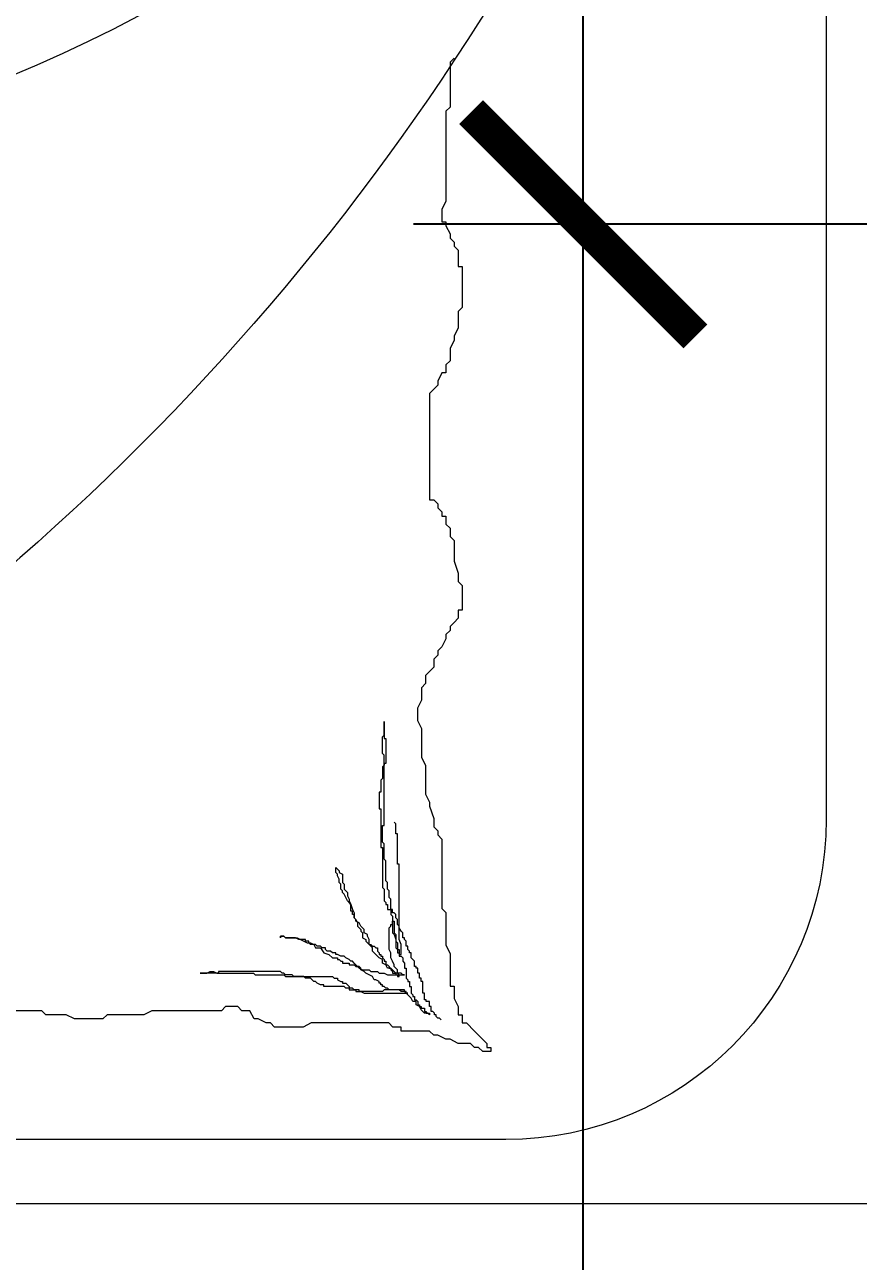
# Model space of a CAD drawing. Extents: x 775040 to 808375, y 4159409 to 4163651.
# Drawn here: x 786024.12 to 786050.14, y 4160211.39 to 4160249.98 of the extents above; entities that cross this region are included whole.
import ezdxf

# ---------------------------------------------------------------- set-up
doc = ezdxf.new("R2010")
doc.units = 0
doc.header["$MEASUREMENT"] = 0
doc.header["$PDMODE"] = 3
doc.linetypes.add('DUZ', pattern=[500, 500])
doc.layers.get('0').update_dxf_attribs({"linetype": 'DUZ'})
for name, color, linetype, lineweight in [('Z_dış ölçü', 115, 'Continuous', 25), ('Z_iç ölçü dikey', 111, 'Continuous', 25), ('Z_tefriş', 73, 'Continuous', 5)]:
    doc.layers.add(name, color=color, linetype=linetype, lineweight=lineweight)
doc.styles.add('OLCUIC', font='ROMANS.SHX', dxfattribs={"width": 0.5})
doc.dimstyles.new('ölçü 50', dxfattribs={"dimtxt": 12.5, "dimasz": 7, "dimexe": 5.3, "dimexo": 5, "dimgap": 2.5, "dimtad": 1, "dimdec": 0, "dimzin": 9, "dimdsep": 46, "dimtxsty": 'OLCUIC', "dimblk1": 'ARCHTICK', "dimblk2": 'ARCHTICK', "dimsah": 1, "dimcen": 0, "dimdle": 5.5, "dimadec": 0, "dimazin": 0, "dimtfac": 1, "dimtdec": 0, "dimtix": 1, "dimtofl": 0, "dimtmove": 1, "dimatfit": 3, "dimldrblk": 'ARCHTICK', "dimfxl": 0, "dimtolj": 1, "dimtzin": 0, "dimarcsym": 0})

# ---------------------------------------------------------------- blocks, each defined once
blk = doc.blocks.new('_ARCHTICK')
at = {"color": 0, "linetype": 'ByBlock', "const_width": 0.15}
blk.add_lwpolyline([(-0.5, -0.5), (0.5, 0.5)], dxfattribs=at)
blk = doc.blocks.new('*D236')
at = {"layer": 'Defpoints', "color": 0, "linetype": 'Continuous', "transparency": 16777216}
for p in [(786041.556, 4160243.755), (786057.643, 4160243.755), (786052.643, 4160108.755)]:
    blk.add_point(p, dxfattribs=at)
at = {"layer": 'Z_iç ölçü dikey', "color": 0, "linetype": 'Continuous', "lineweight": -2, "transparency": 16777216}
for p, q in [((786041.556, 4160103.255), (786041.556, 4160249.255)), ((786052.643, 4160243.755), (786036.256, 4160243.755)), ((786047.643, 4160108.755), (786036.256, 4160108.755))]:
    blk.add_line(p, q, dxfattribs=at)
at = {"layer": 'Z_iç ölçü dikey', "color": 0, "linetype": 'Continuous', "lineweight": -2, "transparency": 16777216, "xscale": 7, "yscale": 7, "zscale": 7}
for p, rotation in [((786041.556, 4160243.755), 90), ((786041.556, 4160108.755), 270)]:
    blk.add_blockref('_ARCHTICK', p, dxfattribs=dict(at, rotation=rotation))
at = {"layer": 'Z_iç ölçü dikey', "color": 0, "linetype": 'Continuous', "transparency": 16777216, "insert": (786032.806, 4160176.255), "char_height": 12.5, "attachment_point": 5, "rotation": 90, "style": 'OLCUIC'}
blk.add_mtext('\\A1;135', dxfattribs=at)
blk = doc.blocks.new('*D237')
at = {"layer": 'Defpoints', "color": 0, "linetype": 'Continuous', "transparency": 16777216}
for p in [(786041.556, 4160443.755), (786057.643, 4160443.755), (786057.643, 4160243.755)]:
    blk.add_point(p, dxfattribs=at)
at = {"layer": 'Z_iç ölçü dikey', "color": 0, "linetype": 'Continuous', "lineweight": -2, "transparency": 16777216}
for p, q in [((786041.556, 4160238.255), (786041.556, 4160449.255)), ((786052.643, 4160443.755), (786036.256, 4160443.755)), ((786052.643, 4160243.755), (786036.256, 4160243.755))]:
    blk.add_line(p, q, dxfattribs=at)
at = {"layer": 'Z_iç ölçü dikey', "color": 0, "linetype": 'Continuous', "lineweight": -2, "transparency": 16777216, "xscale": 7, "yscale": 7, "zscale": 7}
for p, rotation in [((786041.556, 4160443.755), 90), ((786041.556, 4160243.755), 270)]:
    blk.add_blockref('_ARCHTICK', p, dxfattribs=dict(at, rotation=rotation))
at = {"layer": 'Z_iç ölçü dikey', "color": 0, "linetype": 'Continuous', "transparency": 16777216, "insert": (786032.806, 4160343.755), "char_height": 12.5, "attachment_point": 5, "rotation": 90, "style": 'OLCUIC'}
blk.add_mtext('\\A1;200', dxfattribs=at)
blk = doc.blocks.new('*D264')
at = {"layer": 'Defpoints', "color": 0, "linetype": 'Continuous', "transparency": 16777216}
for p in [(786019.866, 4160488.755), (786041.556, 4160488.755), (786041.949, 4160108.755)]:
    blk.add_point(p, dxfattribs=at)
at = {"layer": 'Z_iç ölçü dikey', "color": 0, "linetype": 'Continuous', "lineweight": -2, "transparency": 16777216}
for p, q in [((786019.866, 4160103.255), (786019.866, 4160494.255)), ((786036.556, 4160488.755), (786014.566, 4160488.755)), ((786036.949, 4160108.755), (786014.566, 4160108.755))]:
    blk.add_line(p, q, dxfattribs=at)
at = {"layer": 'Z_iç ölçü dikey', "color": 0, "linetype": 'Continuous', "lineweight": -2, "transparency": 16777216, "xscale": 7, "yscale": 7, "zscale": 7}
for p, rotation in [((786019.866, 4160488.755), 90), ((786019.866, 4160108.755), 270)]:
    blk.add_blockref('_ARCHTICK', p, dxfattribs=dict(at, rotation=rotation))
at = {"layer": 'Z_iç ölçü dikey', "color": 0, "linetype": 'Continuous', "transparency": 16777216, "insert": (786011.116, 4160298.755), "char_height": 12.5, "attachment_point": 5, "rotation": 90, "style": 'OLCUIC'}
blk.add_mtext('\\A1;380', dxfattribs=at)
blk = doc.blocks.new('YATAK 1')
at = {"layer": 'Z_tefriş'}
for p, q in [((-8941.057, 17107.306), (-8941.057, 16917.306)), ((-8803.057, 17105.306), (-8929.057, 17105.306)), ((-8939.057, 17095.306), (-8939.057, 16929.306)), ((-8936.182, 17094.838), (-8936.31, 17094.838)), ((-8936.31, 17094.838), (-8936.31, 17094.583)), ((-8936.31, 17094.583), (-8936.182, 17094.456)), ((-8936.182, 17094.711), (-8936.182, 17094.838)), ((-8936.055, 17094.711), (-8936.182, 17094.711)), ((-8935.8, 17094.456), (-8936.055, 17094.711)), ((-8936.182, 17094.456), (-8936.182, 17094.329)), ((-8936.182, 17094.329), (-8936.055, 17094.201)), ((-8936.055, 17094.201), (-8936.055, 17093.819)), ((-8935.672, 17094.329), (-8935.8, 17094.456)), ((-8935.417, 17094.074), (-8935.672, 17094.329)), ((-8936.055, 17093.819), (-8935.927, 17093.564)), ((-8935.417, 17093.946), (-8935.417, 17094.074)), ((-8935.162, 17093.946), (-8935.417, 17093.946)), ((-8935.162, 17093.819), (-8935.162, 17093.946)), ((-8934.907, 17093.819), (-8935.162, 17093.819)), ((-8934.651, 17093.691), (-8934.907, 17093.819)), ((-8922.786, 17093.819), (-8922.914, 17093.691)), ((-8922.531, 17093.819), (-8922.786, 17093.819)), ((-8921.766, 17093.946), (-8922.531, 17093.946)), ((-8922.531, 17093.946), (-8922.531, 17093.819)), ((-8921.638, 17093.819), (-8921.766, 17093.946)), ((-8921.383, 17093.819), (-8921.638, 17093.819)), ((-8921, 17093.691), (-8921.383, 17093.819)), ((-8913.728, 17093.819), (-8913.983, 17093.691)), ((-8913.218, 17093.819), (-8913.728, 17093.819)), ((-8913.09, 17093.946), (-8913.218, 17093.819)), ((-8911.814, 17093.946), (-8913.09, 17093.946)), ((-8911.814, 17093.819), (-8911.814, 17093.946)), ((-8911.304, 17093.819), (-8911.814, 17093.819)), ((-8911.176, 17093.691), (-8911.304, 17093.819)), ((-8935.927, 17093.564), (-8935.927, 17093.436)), ((-8935.927, 17093.436), (-8935.8, 17093.181)), ((-8934.269, 17093.691), (-8934.651, 17093.691)), ((-8934.269, 17093.564), (-8934.269, 17093.691)), ((-8933.248, 17093.564), (-8934.269, 17093.564)), ((-8932.993, 17093.436), (-8933.248, 17093.564)), ((-8931.972, 17093.436), (-8932.993, 17093.436)), ((-8931.845, 17093.309), (-8931.972, 17093.436)), ((-8923.424, 17093.436), (-8923.679, 17093.309)), ((-8923.297, 17093.436), (-8923.424, 17093.436)), ((-8923.169, 17093.564), (-8923.297, 17093.436)), ((-8923.042, 17093.564), (-8923.169, 17093.564)), ((-8922.914, 17093.691), (-8923.042, 17093.564)), ((-8920.362, 17093.691), (-8921, 17093.691)), ((-8920.235, 17093.564), (-8920.362, 17093.691)), ((-8919.98, 17093.564), (-8920.235, 17093.564)), ((-8919.852, 17093.436), (-8919.98, 17093.564)), ((-8919.597, 17093.436), (-8919.852, 17093.436)), ((-8919.597, 17093.309), (-8919.597, 17093.436)), ((-8914.876, 17093.436), (-8915.131, 17093.436)), ((-8915.131, 17093.436), (-8915.131, 17093.309)), ((-8914.749, 17093.564), (-8914.876, 17093.436)), ((-8914.366, 17093.564), (-8914.749, 17093.564)), ((-8914.111, 17093.691), (-8914.366, 17093.564)), ((-8913.983, 17093.691), (-8914.111, 17093.691)), ((-8911.049, 17093.691), (-8911.176, 17093.691)), ((-8910.921, 17093.564), (-8911.049, 17093.691)), ((-8910.794, 17093.564), (-8910.921, 17093.564)), ((-8910.539, 17093.436), (-8910.794, 17093.564)), ((-8910.411, 17093.436), (-8910.539, 17093.436)), ((-8910.411, 17093.309), (-8910.411, 17093.436)), ((-8909.773, 17093.436), (-8910.028, 17093.309)), ((-8906.966, 17093.436), (-8909.773, 17093.436)), ((-8906.839, 17093.564), (-8906.966, 17093.436)), ((-8905.435, 17093.564), (-8906.839, 17093.564)), ((-8905.308, 17093.691), (-8905.435, 17093.564)), ((-8935.8, 17093.181), (-8935.8, 17093.054)), ((-8935.8, 17093.054), (-8935.672, 17092.926)), ((-8935.324, 17093.286), (-8935.272, 17093.234)), ((-8935.272, 17093.234), (-8935.272, 17093.182)), ((-8935.272, 17093.182), (-8935.22, 17093.129)), ((-8935.22, 17093.129), (-8935.167, 17093.129)), ((-8935.167, 17093.129), (-8935.167, 17093.077)), ((-8935.167, 17093.077), (-8935.115, 17093.077)), ((-8935.115, 17093.077), (-8935.063, 17093.025)), ((-8929.676, 17093.309), (-8931.845, 17093.309)), ((-8929.548, 17093.181), (-8929.676, 17093.309)), ((-8929.421, 17093.181), (-8929.548, 17093.181)), ((-8929.293, 17093.054), (-8929.421, 17093.181)), ((-8929.038, 17093.054), (-8929.293, 17093.054)), ((-8928.655, 17092.926), (-8929.038, 17093.054)), ((-8924.317, 17093.054), (-8924.445, 17092.926)), ((-8924.062, 17093.054), (-8924.317, 17093.054)), ((-8923.935, 17093.181), (-8924.062, 17093.054)), ((-8923.807, 17093.181), (-8923.935, 17093.181)), ((-8923.679, 17093.309), (-8923.807, 17093.181)), ((-8919.469, 17093.309), (-8919.597, 17093.309)), ((-8919.342, 17093.181), (-8919.469, 17093.309)), ((-8919.214, 17093.181), (-8919.342, 17093.181)), ((-8919.087, 17093.054), (-8919.214, 17093.181)), ((-8919.087, 17092.926), (-8919.087, 17093.054)), ((-8915.514, 17093.181), (-8915.769, 17092.926)), ((-8915.387, 17093.181), (-8915.514, 17093.181)), ((-8915.131, 17093.309), (-8915.387, 17093.181)), ((-8910.028, 17093.309), (-8910.411, 17093.309)), ((-8935.672, 17092.926), (-8935.672, 17092.034)), ((-8935.115, 17092.92), (-8935.167, 17092.92)), ((-8935.167, 17092.92), (-8935.115, 17092.868)), ((-8935.115, 17092.816), (-8935.115, 17092.92)), ((-8935.115, 17092.868), (-8935.115, 17092.764)), ((-8935.063, 17092.816), (-8935.115, 17092.816)), ((-8935.115, 17092.764), (-8935.063, 17092.711)), ((-8935.063, 17093.025), (-8935.063, 17092.973)), ((-8935.063, 17092.973), (-8934.906, 17092.973)), ((-8935.063, 17092.764), (-8935.063, 17092.816)), ((-8934.958, 17092.764), (-8935.063, 17092.764)), ((-8935.063, 17092.711), (-8935.01, 17092.659)), ((-8935.01, 17092.659), (-8934.906, 17092.607)), ((-8934.958, 17092.659), (-8934.958, 17092.764)), ((-8934.906, 17092.659), (-8934.958, 17092.659)), ((-8934.906, 17092.973), (-8934.906, 17092.92)), ((-8934.906, 17092.92), (-8934.749, 17092.92)), ((-8934.906, 17092.607), (-8934.906, 17092.659)), ((-8934.749, 17092.92), (-8934.749, 17092.816)), ((-8934.749, 17092.816), (-8934.697, 17092.816)), ((-8934.697, 17092.816), (-8934.697, 17092.764)), ((-8934.697, 17092.764), (-8934.487, 17092.764)), ((-8934.487, 17092.764), (-8934.487, 17092.711)), ((-8934.487, 17092.711), (-8934.121, 17092.711)), ((-8934.121, 17092.711), (-8934.121, 17092.659)), ((-8934.121, 17092.659), (-8934.016, 17092.659)), ((-8934.016, 17092.659), (-8934.016, 17092.607)), ((-8928.528, 17092.926), (-8928.655, 17092.926)), ((-8928.272, 17092.799), (-8928.528, 17092.926)), ((-8927.379, 17092.799), (-8928.272, 17092.799)), ((-8927.124, 17092.671), (-8927.379, 17092.799)), ((-8926.231, 17092.671), (-8927.124, 17092.671)), ((-8925.976, 17092.544), (-8926.231, 17092.671)), ((-8925.338, 17092.671), (-8925.593, 17092.544)), ((-8924.955, 17092.671), (-8925.338, 17092.671)), ((-8924.828, 17092.799), (-8924.955, 17092.671)), ((-8924.573, 17092.799), (-8924.828, 17092.799)), ((-8924.445, 17092.926), (-8924.573, 17092.799)), ((-8915.769, 17092.926), (-8919.087, 17092.926)), ((-8934.853, 17092.607), (-8934.906, 17092.607)), ((-8934.906, 17092.607), (-8934.853, 17092.502)), ((-8934.853, 17092.554), (-8934.853, 17092.607)), ((-8934.749, 17092.554), (-8934.853, 17092.554)), ((-8934.853, 17092.502), (-8934.749, 17092.502)), ((-8934.697, 17092.502), (-8934.749, 17092.554)), ((-8934.749, 17092.502), (-8934.749, 17092.398)), ((-8934.749, 17092.398), (-8934.644, 17092.345)), ((-8934.697, 17092.45), (-8934.697, 17092.502)), ((-8934.592, 17092.45), (-8934.697, 17092.45)), ((-8934.644, 17092.345), (-8934.592, 17092.293)), ((-8934.592, 17092.398), (-8934.592, 17092.45)), ((-8934.54, 17092.398), (-8934.592, 17092.398)), ((-8934.592, 17092.293), (-8934.487, 17092.189)), ((-8934.487, 17092.345), (-8934.54, 17092.398)), ((-8934.278, 17092.345), (-8934.487, 17092.345)), ((-8934.278, 17092.293), (-8934.278, 17092.345)), ((-8934.121, 17092.293), (-8934.278, 17092.293)), ((-8934.121, 17092.241), (-8934.121, 17092.293)), ((-8934.016, 17092.607), (-8933.86, 17092.607)), ((-8933.86, 17092.607), (-8933.86, 17092.554)), ((-8933.86, 17092.554), (-8933.703, 17092.554)), ((-8933.703, 17092.554), (-8933.703, 17092.502)), ((-8933.703, 17092.502), (-8933.65, 17092.502)), ((-8933.65, 17092.502), (-8933.65, 17092.45)), ((-8933.65, 17092.45), (-8933.493, 17092.45)), ((-8933.493, 17092.45), (-8933.441, 17092.398)), ((-8933.441, 17092.398), (-8933.389, 17092.345)), ((-8933.389, 17092.345), (-8933.232, 17092.345)), ((-8933.232, 17092.345), (-8933.232, 17092.293)), ((-8933.232, 17092.293), (-8933.179, 17092.293)), ((-8933.179, 17092.293), (-8933.127, 17092.241)), ((-8925.593, 17092.544), (-8925.976, 17092.544)), ((-8935.672, 17092.034), (-8935.545, 17092.034)), ((-8935.545, 17092.034), (-8935.545, 17091.779)), ((-8934.487, 17090.882), (-8934.487, 17092.241)), ((-8934.487, 17092.241), (-8934.487, 17092.189)), ((-8934.487, 17092.189), (-8934.435, 17092.136)), ((-8934.487, 17092.189), (-8934.435, 17092.189)), ((-8934.435, 17092.189), (-8934.435, 17092.136)), ((-8934.435, 17092.136), (-8934.435, 17092.032)), ((-8934.435, 17092.136), (-8934.383, 17092.136)), ((-8934.435, 17092.032), (-8934.383, 17091.979)), ((-8934.383, 17092.136), (-8934.383, 17091.666)), ((-8934.383, 17091.979), (-8934.383, 17091.509)), ((-8934.069, 17092.241), (-8934.121, 17092.241)), ((-8934.016, 17092.189), (-8934.069, 17092.241)), ((-8933.703, 17092.189), (-8934.016, 17092.189)), ((-8933.964, 17091.927), (-8933.964, 17091.979)), ((-8933.964, 17091.979), (-8933.912, 17091.979)), ((-8933.912, 17091.927), (-8933.964, 17091.927)), ((-8933.912, 17091.614), (-8933.912, 17092.136)), ((-8933.912, 17092.136), (-8933.912, 17092.084)), ((-8933.912, 17092.084), (-8933.86, 17092.032)), ((-8933.912, 17091.979), (-8933.86, 17091.927)), ((-8933.912, 17091.875), (-8933.912, 17091.927)), ((-8933.86, 17092.032), (-8933.86, 17091.875)), ((-8933.86, 17091.927), (-8933.755, 17091.927)), ((-8933.755, 17091.927), (-8933.703, 17091.875)), ((-8933.703, 17092.136), (-8933.703, 17092.189)), ((-8933.546, 17092.136), (-8933.703, 17092.136)), ((-8933.493, 17092.084), (-8933.546, 17092.136)), ((-8933.389, 17092.084), (-8933.493, 17092.084)), ((-8933.336, 17092.032), (-8933.389, 17092.084)), ((-8933.336, 17091.979), (-8933.336, 17092.032)), ((-8933.127, 17091.979), (-8933.336, 17091.979)), ((-8933.284, 17091.979), (-8933.284, 17092.032)), ((-8933.284, 17092.032), (-8932.97, 17092.032)), ((-8933.232, 17091.979), (-8933.284, 17091.979)), ((-8933.232, 17091.927), (-8933.232, 17091.979)), ((-8933.127, 17091.927), (-8933.232, 17091.927)), ((-8933.127, 17092.241), (-8933.023, 17092.241)), ((-8933.127, 17091.927), (-8933.127, 17091.979)), ((-8932.918, 17091.927), (-8933.127, 17091.927)), ((-8933.075, 17091.875), (-8933.127, 17091.927)), ((-8933.023, 17092.241), (-8933.023, 17092.189)), ((-8933.023, 17092.189), (-8932.866, 17092.189)), ((-8932.97, 17092.032), (-8932.813, 17091.979)), ((-8932.866, 17091.875), (-8932.918, 17091.927)), ((-8932.866, 17092.189), (-8932.813, 17092.136)), ((-8932.813, 17092.136), (-8932.761, 17092.136)), ((-8932.813, 17091.979), (-8930.459, 17091.979)), ((-8932.761, 17092.136), (-8932.761, 17092.084)), ((-8932.761, 17092.084), (-8932.604, 17092.084)), ((-8932.604, 17092.084), (-8932.552, 17092.032)), ((-8932.552, 17092.032), (-8932.447, 17091.979)), ((-8932.447, 17091.979), (-8932.395, 17091.979)), ((-8932.395, 17091.979), (-8932.342, 17091.927)), ((-8932.342, 17091.927), (-8932.185, 17091.927)), ((-8932.185, 17091.927), (-8932.133, 17091.875)), ((-8930.459, 17091.979), (-8930.459, 17091.927)), ((-8930.459, 17091.927), (-8929.517, 17091.927)), ((-8929.517, 17091.927), (-8929.517, 17091.875)), ((-8935.545, 17091.779), (-8935.417, 17091.652)), ((-8935.417, 17091.652), (-8935.417, 17089.23)), ((-8934.383, 17091.509), (-8934.435, 17091.457)), ((-8934.383, 17091.666), (-8934.33, 17091.614)), ((-8934.33, 17091.614), (-8934.33, 17091.561)), ((-8934.33, 17091.561), (-8934.278, 17091.509)), ((-8934.278, 17091.509), (-8934.278, 17091.457)), ((-8933.86, 17091.875), (-8933.912, 17091.875)), ((-8933.86, 17091.509), (-8933.912, 17091.614)), ((-8933.86, 17091.875), (-8933.807, 17091.823)), ((-8933.86, 17091.77), (-8933.86, 17091.875)), ((-8933.807, 17091.77), (-8933.86, 17091.77)), ((-8933.86, 17091.352), (-8933.86, 17091.509)), ((-8933.807, 17091.823), (-8933.703, 17091.718)), ((-8933.755, 17091.718), (-8933.807, 17091.77)), ((-8933.703, 17091.718), (-8933.755, 17091.718)), ((-8933.703, 17091.875), (-8933.65, 17091.823)), ((-8933.703, 17091.718), (-8933.703, 17091.614)), ((-8933.703, 17091.666), (-8933.703, 17091.718)), ((-8933.65, 17091.666), (-8933.703, 17091.666)), ((-8933.703, 17091.614), (-8933.598, 17091.561)), ((-8933.65, 17091.823), (-8933.598, 17091.823)), ((-8933.598, 17091.614), (-8933.65, 17091.666)), ((-8933.598, 17091.823), (-8933.493, 17091.77)), ((-8933.598, 17091.561), (-8933.598, 17091.614)), ((-8933.598, 17091.561), (-8933.546, 17091.457)), ((-8933.493, 17091.561), (-8933.598, 17091.561)), ((-8933.493, 17091.77), (-8933.389, 17091.718)), ((-8933.493, 17091.509), (-8933.493, 17091.561)), ((-8933.441, 17091.509), (-8933.493, 17091.509)), ((-8933.389, 17091.457), (-8933.441, 17091.509)), ((-8933.389, 17091.718), (-8933.232, 17091.718)), ((-8933.232, 17091.718), (-8933.127, 17091.666)), ((-8933.127, 17091.666), (-8932.447, 17091.666)), ((-8932.813, 17091.875), (-8933.075, 17091.875)), ((-8932.656, 17091.875), (-8932.866, 17091.875)), ((-8932.656, 17091.823), (-8932.813, 17091.875)), ((-8932.604, 17091.823), (-8932.656, 17091.875)), ((-8932.604, 17091.77), (-8932.656, 17091.823)), ((-8932.238, 17091.823), (-8932.604, 17091.823)), ((-8932.238, 17091.77), (-8932.604, 17091.77)), ((-8932.447, 17091.666), (-8932.395, 17091.718)), ((-8932.395, 17091.718), (-8932.342, 17091.718)), ((-8932.342, 17091.718), (-8932.342, 17091.77)), ((-8932.342, 17091.77), (-8932.238, 17091.77)), ((-8932.238, 17091.77), (-8932.238, 17091.823)), ((-8932.081, 17091.77), (-8932.238, 17091.77)), ((-8932.133, 17091.875), (-8932.029, 17091.875)), ((-8932.029, 17091.718), (-8932.081, 17091.77)), ((-8932.029, 17091.875), (-8931.976, 17091.823)), ((-8931.872, 17091.718), (-8932.029, 17091.718)), ((-8931.976, 17091.823), (-8931.976, 17091.77)), ((-8931.976, 17091.77), (-8931.872, 17091.77)), ((-8931.872, 17091.77), (-8931.872, 17091.718)), ((-8931.872, 17091.718), (-8931.558, 17091.718)), ((-8931.872, 17091.614), (-8931.872, 17091.718)), ((-8931.715, 17091.614), (-8931.872, 17091.614)), ((-8931.715, 17091.561), (-8931.715, 17091.614)), ((-8931.662, 17091.561), (-8931.715, 17091.561)), ((-8931.61, 17091.509), (-8931.662, 17091.561)), ((-8931.244, 17091.509), (-8931.61, 17091.509)), ((-8931.558, 17091.718), (-8931.505, 17091.666)), ((-8931.505, 17091.666), (-8931.296, 17091.666)), ((-8931.296, 17091.666), (-8931.244, 17091.614)), ((-8931.244, 17091.614), (-8931.035, 17091.614)), ((-8931.191, 17091.457), (-8931.244, 17091.509)), ((-8931.035, 17091.614), (-8930.982, 17091.561)), ((-8930.982, 17091.561), (-8930.354, 17091.561)), ((-8930.354, 17091.561), (-8930.302, 17091.509)), ((-8930.302, 17091.509), (-8929.831, 17091.509)), ((-8929.831, 17091.509), (-8929.779, 17091.457)), ((-8929.517, 17091.875), (-8929.204, 17091.875)), ((-8929.256, 17091.457), (-8929.256, 17091.509)), ((-8929.256, 17091.509), (-8927.059, 17091.509)), ((-8929.204, 17091.875), (-8929.151, 17091.823)), ((-8927.373, 17091.509), (-8927.425, 17091.457)), ((-8927.32, 17091.509), (-8927.373, 17091.509)), ((-8926.536, 17091.561), (-8927.32, 17091.561)), ((-8927.32, 17091.561), (-8927.32, 17091.509)), ((-8927.059, 17091.509), (-8927.006, 17091.457)), ((-8926.536, 17091.509), (-8926.536, 17091.561)), ((-8926.012, 17091.509), (-8926.536, 17091.509)), ((-8926.483, 17091.457), (-8926.431, 17091.509)), ((-8926.431, 17091.509), (-8926.012, 17091.509)), ((-8934.435, 17091.457), (-8934.435, 17090.725)), ((-8934.278, 17091.457), (-8934.226, 17091.457)), ((-8934.226, 17091.457), (-8934.226, 17091.405)), ((-8934.226, 17091.405), (-8934.173, 17091.405)), ((-8934.173, 17091.405), (-8934.173, 17091.352)), ((-8934.173, 17091.352), (-8934.121, 17091.352)), ((-8934.121, 17091.352), (-8934.069, 17091.248)), ((-8934.069, 17091.248), (-8934.069, 17091.195)), ((-8934.069, 17091.195), (-8933.964, 17091.143)), ((-8933.964, 17091.143), (-8933.912, 17091.039)), ((-8933.807, 17091.3), (-8933.86, 17091.352)), ((-8933.807, 17091.091), (-8933.807, 17091.3)), ((-8933.546, 17091.457), (-8933.441, 17091.457)), ((-8933.441, 17091.457), (-8933.389, 17091.352)), ((-8933.336, 17091.457), (-8933.389, 17091.457)), ((-8933.389, 17091.352), (-8933.336, 17091.3)), ((-8933.336, 17091.405), (-8933.336, 17091.457)), ((-8933.284, 17091.405), (-8933.336, 17091.405)), ((-8933.336, 17091.3), (-8933.284, 17091.248)), ((-8933.284, 17091.352), (-8933.284, 17091.405)), ((-8933.232, 17091.352), (-8933.284, 17091.352)), ((-8933.284, 17091.248), (-8933.232, 17091.195)), ((-8933.179, 17091.3), (-8933.232, 17091.352)), ((-8933.232, 17091.195), (-8933.179, 17091.143)), ((-8933.075, 17091.3), (-8933.179, 17091.3)), ((-8933.179, 17091.143), (-8933.075, 17091.143)), ((-8933.075, 17091.248), (-8933.075, 17091.3)), ((-8933.023, 17091.195), (-8933.075, 17091.248)), ((-8933.075, 17091.143), (-8932.97, 17091.039)), ((-8933.023, 17091.143), (-8933.023, 17091.195)), ((-8932.97, 17091.091), (-8933.023, 17091.143)), ((-8929.936, 17091.457), (-8931.191, 17091.457)), ((-8929.936, 17091.405), (-8929.936, 17091.457)), ((-8928.733, 17091.405), (-8929.936, 17091.405)), ((-8929.779, 17091.457), (-8929.256, 17091.457)), ((-8928.733, 17091.352), (-8928.733, 17091.405)), ((-8928.21, 17091.352), (-8928.733, 17091.352)), ((-8927.843, 17091.405), (-8928.21, 17091.405)), ((-8928.21, 17091.405), (-8928.21, 17091.352)), ((-8927.791, 17091.457), (-8927.843, 17091.405)), ((-8927.425, 17091.457), (-8927.791, 17091.457)), ((-8927.006, 17091.457), (-8926.483, 17091.457)), ((-8934.435, 17090.777), (-8934.487, 17090.882)), ((-8934.435, 17090.621), (-8934.435, 17090.777)), ((-8934.435, 17090.725), (-8934.383, 17090.725)), ((-8934.383, 17090.725), (-8934.383, 17090.568)), ((-8933.912, 17091.039), (-8933.86, 17090.934)), ((-8933.86, 17090.934), (-8933.807, 17090.882)), ((-8933.755, 17091.039), (-8933.807, 17091.091)), ((-8933.807, 17090.882), (-8933.755, 17090.777)), ((-8933.755, 17090.83), (-8933.755, 17091.039)), ((-8933.703, 17090.725), (-8933.755, 17090.83)), ((-8933.755, 17090.777), (-8933.703, 17090.777)), ((-8933.703, 17090.777), (-8933.65, 17090.725)), ((-8933.65, 17090.673), (-8933.703, 17090.725)), ((-8933.65, 17090.725), (-8933.65, 17090.673)), ((-8932.97, 17091.039), (-8932.97, 17091.091)), ((-8932.97, 17091.039), (-8932.813, 17091.039)), ((-8932.918, 17090.986), (-8932.97, 17091.039)), ((-8932.866, 17090.934), (-8932.918, 17090.986)), ((-8932.813, 17090.934), (-8932.866, 17090.934)), ((-8932.813, 17091.039), (-8932.709, 17090.986)), ((-8932.761, 17090.83), (-8932.813, 17090.934)), ((-8932.604, 17090.83), (-8932.761, 17090.83)), ((-8932.709, 17090.986), (-8932.656, 17090.986)), ((-8932.656, 17090.986), (-8932.604, 17090.882)), ((-8932.604, 17090.882), (-8932.499, 17090.882)), ((-8932.552, 17090.777), (-8932.604, 17090.83)), ((-8932.499, 17090.777), (-8932.552, 17090.777)), ((-8932.499, 17090.882), (-8932.395, 17090.777)), ((-8932.395, 17090.673), (-8932.499, 17090.777)), ((-8932.395, 17090.777), (-8932.29, 17090.725)), ((-8932.29, 17090.725), (-8932.238, 17090.621)), ((-8934.383, 17090.621), (-8934.435, 17090.621)), ((-8934.383, 17090.411), (-8934.383, 17090.621)), ((-8934.383, 17090.568), (-8934.33, 17090.516)), ((-8934.278, 17090.411), (-8934.383, 17090.411)), ((-8934.33, 17090.516), (-8934.33, 17090.307)), ((-8934.226, 17090.359), (-8934.278, 17090.411)), ((-8934.173, 17090.307), (-8934.226, 17090.359)), ((-8933.65, 17090.673), (-8933.546, 17090.568)), ((-8933.65, 17090.621), (-8933.65, 17090.673)), ((-8933.598, 17090.568), (-8933.65, 17090.621)), ((-8933.598, 17090.411), (-8933.598, 17090.568)), ((-8933.546, 17090.411), (-8933.598, 17090.411)), ((-8933.546, 17090.568), (-8933.493, 17090.516)), ((-8933.546, 17090.202), (-8933.546, 17090.411)), ((-8933.493, 17090.516), (-8933.493, 17090.464)), ((-8933.493, 17090.464), (-8933.441, 17090.411)), ((-8933.441, 17090.411), (-8933.389, 17090.307)), ((-8932.29, 17090.673), (-8932.395, 17090.673)), ((-8932.185, 17090.621), (-8932.29, 17090.673)), ((-8932.238, 17090.621), (-8932.185, 17090.621)), ((-8932.185, 17090.621), (-8932.133, 17090.568)), ((-8932.133, 17090.568), (-8932.185, 17090.621)), ((-8932.133, 17090.568), (-8932.029, 17090.568)), ((-8931.976, 17090.568), (-8932.133, 17090.568)), ((-8932.029, 17090.568), (-8932.029, 17090.516)), ((-8932.029, 17090.516), (-8931.924, 17090.516)), ((-8931.872, 17090.516), (-8931.976, 17090.568)), ((-8931.924, 17090.516), (-8931.924, 17090.464)), ((-8931.924, 17090.464), (-8931.715, 17090.464)), ((-8931.715, 17090.464), (-8931.872, 17090.516)), ((-8931.715, 17090.464), (-8931.662, 17090.411)), ((-8931.61, 17090.411), (-8931.715, 17090.464)), ((-8931.662, 17090.411), (-8931.61, 17090.359)), ((-8931.558, 17090.411), (-8931.61, 17090.411)), ((-8931.61, 17090.359), (-8931.505, 17090.307)), ((-8931.453, 17090.359), (-8931.558, 17090.411)), ((-8931.348, 17090.359), (-8931.453, 17090.359)), ((-8931.296, 17090.307), (-8931.348, 17090.359)), ((-8934.33, 17090.307), (-8934.278, 17090.255)), ((-8934.278, 17090.255), (-8934.278, 17089.627)), ((-8934.173, 17090.202), (-8934.173, 17090.307)), ((-8934.121, 17090.202), (-8934.173, 17090.202)), ((-8934.121, 17090.15), (-8934.121, 17090.202)), ((-8934.069, 17090.046), (-8934.121, 17090.15)), ((-8934.016, 17090.046), (-8934.069, 17090.046)), ((-8934.016, 17089.941), (-8934.016, 17090.046)), ((-8933.493, 17090.202), (-8933.546, 17090.202)), ((-8933.493, 17090.15), (-8933.493, 17090.202)), ((-8933.441, 17090.098), (-8933.493, 17090.15)), ((-8933.441, 17090.046), (-8933.441, 17090.098)), ((-8933.389, 17090.046), (-8933.441, 17090.046)), ((-8933.389, 17090.307), (-8933.336, 17090.255)), ((-8933.389, 17089.889), (-8933.389, 17090.046)), ((-8933.336, 17090.255), (-8933.336, 17090.15)), ((-8933.336, 17090.15), (-8933.284, 17090.046)), ((-8933.284, 17090.046), (-8933.284, 17089.993)), ((-8933.284, 17089.993), (-8933.232, 17089.993)), ((-8933.232, 17089.993), (-8933.232, 17089.889)), ((-8931.505, 17090.307), (-8931.401, 17090.255)), ((-8931.401, 17090.255), (-8931.348, 17090.202)), ((-8931.348, 17090.202), (-8931.296, 17090.202)), ((-8931.244, 17090.255), (-8931.296, 17090.307)), ((-8931.296, 17090.202), (-8931.244, 17090.15)), ((-8931.087, 17090.255), (-8931.244, 17090.255)), ((-8931.244, 17090.15), (-8931.087, 17090.15)), ((-8931.035, 17090.202), (-8931.087, 17090.255)), ((-8931.087, 17090.15), (-8931.035, 17090.098)), ((-8930.773, 17090.202), (-8931.035, 17090.202)), ((-8931.035, 17090.098), (-8930.93, 17090.098)), ((-8930.93, 17090.098), (-8930.825, 17090.046)), ((-8930.825, 17090.046), (-8930.773, 17090.046)), ((-8930.721, 17090.098), (-8930.773, 17090.202)), ((-8930.773, 17090.046), (-8930.721, 17089.993)), ((-8930.668, 17090.098), (-8930.721, 17090.098)), ((-8930.721, 17089.993), (-8930.564, 17089.993)), ((-8930.616, 17090.046), (-8930.668, 17090.098)), ((-8930.564, 17089.993), (-8930.616, 17090.046)), ((-8934.278, 17089.627), (-8934.226, 17089.627)), ((-8934.226, 17089.627), (-8934.226, 17089.523)), ((-8933.964, 17089.889), (-8934.016, 17089.941)), ((-8933.964, 17088.425), (-8933.964, 17089.889)), ((-8933.284, 17089.784), (-8933.389, 17089.889)), ((-8933.232, 17089.627), (-8933.284, 17089.784)), ((-8933.232, 17089.889), (-8933.179, 17089.836)), ((-8933.075, 17089.523), (-8933.232, 17089.627)), ((-8933.179, 17089.836), (-8933.179, 17089.732)), ((-8933.179, 17089.732), (-8933.127, 17089.68)), ((-8933.127, 17089.68), (-8933.075, 17089.68)), ((-8933.075, 17089.68), (-8933.075, 17089.575)), ((-8933.075, 17089.575), (-8933.023, 17089.523)), ((-8935.417, 17089.23), (-8935.545, 17088.975)), ((-8934.226, 17089.523), (-8934.173, 17089.418)), ((-8934.173, 17089.418), (-8934.121, 17089.366)), ((-8934.121, 17089.366), (-8934.121, 17089.314)), ((-8934.121, 17089.314), (-8934.069, 17089.262)), ((-8934.069, 17089.262), (-8934.016, 17089.209)), ((-8934.016, 17089.209), (-8934.016, 17089.052)), ((-8933.075, 17089.366), (-8933.075, 17089.523)), ((-8932.97, 17089.314), (-8933.075, 17089.366)), ((-8933.023, 17089.523), (-8933.023, 17089.418)), ((-8933.023, 17089.418), (-8932.97, 17089.366)), ((-8932.97, 17089.366), (-8932.97, 17089.209)), ((-8932.918, 17089.209), (-8932.97, 17089.314)), ((-8932.97, 17089.209), (-8932.918, 17089.157)), ((-8932.918, 17089.105), (-8932.918, 17089.209)), ((-8935.545, 17088.975), (-8935.545, 17088.082)), ((-8934.016, 17089.052), (-8933.964, 17089)), ((-8933.964, 17089), (-8933.964, 17088.687)), ((-8932.918, 17089.157), (-8932.866, 17089.157)), ((-8932.866, 17089), (-8932.918, 17089.105)), ((-8932.866, 17089.157), (-8932.866, 17089.052)), ((-8932.866, 17089.052), (-8932.813, 17089.052)), ((-8932.813, 17088.896), (-8932.866, 17089)), ((-8932.813, 17089.052), (-8932.813, 17088.843)), ((-8932.761, 17088.791), (-8932.813, 17088.896)), ((-8932.813, 17088.843), (-8932.761, 17088.739)), ((-8933.964, 17088.687), (-8933.912, 17088.634)), ((-8933.912, 17088.373), (-8933.964, 17088.425)), ((-8933.912, 17088.634), (-8933.912, 17088.425)), ((-8933.912, 17088.425), (-8933.86, 17088.373)), ((-8932.761, 17088.425), (-8932.761, 17088.791)), ((-8932.761, 17088.739), (-8932.761, 17088.425)), ((-8932.761, 17088.425), (-8932.709, 17088.373)), ((-8932.709, 17088.373), (-8932.761, 17088.425)), ((-8935.545, 17088.082), (-8935.417, 17087.955)), ((-8933.912, 17087.484), (-8933.912, 17088.373)), ((-8933.86, 17088.373), (-8933.86, 17088.321)), ((-8933.86, 17088.321), (-8933.807, 17088.268)), ((-8933.807, 17088.268), (-8933.807, 17086.334)), ((-8932.709, 17088.268), (-8932.761, 17088.268)), ((-8932.761, 17088.268), (-8932.709, 17088.268)), ((-8932.709, 17088.373), (-8932.709, 17088.268)), ((-8932.709, 17088.268), (-8932.709, 17088.373)), ((-8935.417, 17087.955), (-8935.417, 17087.828)), ((-8935.417, 17087.828), (-8935.289, 17087.573)), ((-8935.289, 17087.573), (-8935.289, 17087.445)), ((-8935.289, 17087.445), (-8935.034, 17087.318)), ((-8935.034, 17087.318), (-8935.034, 17087.063)), ((-8933.86, 17087.432), (-8933.912, 17087.484)), ((-8933.86, 17086.282), (-8933.86, 17087.432)), ((-8935.034, 17087.063), (-8934.907, 17086.935)), ((-8934.907, 17086.935), (-8934.907, 17086.553)), ((-8934.907, 17086.553), (-8935.034, 17086.425)), ((-8935.034, 17086.425), (-8935.034, 17084.258)), ((-8933.807, 17086.334), (-8933.86, 17086.334)), ((-8933.86, 17086.334), (-8933.86, 17085.76)), ((-8933.807, 17086.178), (-8933.86, 17086.282)), ((-8933.807, 17086.073), (-8933.807, 17086.178)), ((-8933.86, 17085.969), (-8933.807, 17086.073)), ((-8933.86, 17085.76), (-8933.86, 17085.969)), ((-8935.034, 17084.258), (-8935.162, 17084.003)), ((-8935.162, 17084.003), (-8935.162, 17082.856)), ((-8935.162, 17082.856), (-8935.289, 17082.729)), ((-8935.289, 17082.729), (-8935.289, 17081.836)), ((-8935.289, 17081.836), (-8935.162, 17081.582)), ((-8935.162, 17081.582), (-8935.162, 17080.944)), ((-8935.162, 17080.944), (-8935.034, 17080.817)), ((-8935.034, 17080.817), (-8935.034, 17075.59))]:
    blk.add_line(p, q, dxfattribs=at)
for centre, radius, start, end in [((-8862.958, 17029.428), 77, 99.79451, 171.22544), ((-8929.057, 17095.306), 10, 90, 180), ((-8866.231, 17063.619), 42.83, 103.2633, 179.3567), ((-8857.478, 17059.766), 49.185, 112.1942, 180.3198)]:
    blk.add_arc(centre, radius, start, end, dxfattribs=at)
blk = doc.blocks.new('*D299')
at = {"layer": 'Defpoints', "color": 0, "linetype": 'Continuous', "transparency": 16777216}
for p in [(786082.643, 4160678.755), (786032.643, 4160076.56), (786032.643, 4159793.755)]:
    blk.add_point(p, dxfattribs=at)
at = {"layer": 'Z_dış ölçü', "color": 0, "linetype": 'Continuous', "lineweight": -2, "transparency": 16777216}
for p, q in [((786032.643, 4159801.755), (786032.643, 4159788.455)), ((786082.643, 4159801.755), (786082.643, 4159788.455)), ((786088.143, 4159793.755), (786027.143, 4159793.755))]:
    blk.add_line(p, q, dxfattribs=at)
at = {"layer": 'Z_dış ölçü', "color": 0, "linetype": 'Continuous', "lineweight": -2, "transparency": 16777216, "xscale": 7, "yscale": 7, "zscale": 7, "rotation": 180}
blk.add_blockref('_ARCHTICK', (786032.643, 4159793.755), dxfattribs=at)
at = {"layer": 'Z_dış ölçü', "color": 0, "linetype": 'Continuous', "lineweight": -2, "transparency": 16777216, "xscale": 7, "yscale": 7, "zscale": 7}
blk.add_blockref('_ARCHTICK', (786082.643, 4159793.755), dxfattribs=at)
at = {"layer": 'Z_dış ölçü', "color": 0, "linetype": 'Continuous', "transparency": 16777216, "insert": (786057.643, 4159802.505), "char_height": 12.5, "attachment_point": 5, "style": 'OLCUIC'}
blk.add_mtext('\\A1;50', dxfattribs=at)
blk = doc.blocks.new('*D317')
at = {"layer": 'Defpoints', "color": 0, "linetype": 'Continuous', "transparency": 16777216}
for p in [(786082.643, 4160243.755), (786472.643, 4160243.755), (786032.643, 4160083.755)]:
    blk.add_point(p, dxfattribs=at)
at = {"layer": 'Z_dış ölçü', "color": 0, "linetype": 'Continuous', "lineweight": -2, "transparency": 16777216}
for p, q in [((786472.643, 4160078.255), (786472.643, 4160249.255)), ((786464.643, 4160243.755), (786477.943, 4160243.755)), ((786464.643, 4160083.755), (786477.943, 4160083.755))]:
    blk.add_line(p, q, dxfattribs=at)
at = {"layer": 'Z_dış ölçü', "color": 0, "linetype": 'Continuous', "lineweight": -2, "transparency": 16777216, "xscale": 7, "yscale": 7, "zscale": 7}
for p, rotation in [((786472.643, 4160243.755), 90), ((786472.643, 4160083.755), 270)]:
    blk.add_blockref('_ARCHTICK', p, dxfattribs=dict(at, rotation=rotation))
at = {"layer": 'Z_dış ölçü', "color": 0, "linetype": 'Continuous', "transparency": 16777216, "insert": (786463.893, 4160163.755), "char_height": 12.5, "attachment_point": 5, "rotation": 90, "style": 'OLCUIC'}
blk.add_mtext('\\A1;160', dxfattribs=at)

msp = doc.modelspace()

# ---------------------------------------------------------------- block references
at = {"layer": 'Z_tefriş', "xscale": -1, "rotation": 270}
msp.add_blockref('YATAK 1', (768943.837, 4169154.246), dxfattribs=at)

# ---------------------------------------------------------------- dimensions: what is measured, and where the dimension line sits
at = {"layer": 'Z_dış ölçü', "linetype": 'Continuous'}
dim = msp.add_linear_dim(base=(786032.643, 4159793.755), p1=(786082.643, 4160678.755), p2=(786032.643, 4160076.56), dimstyle='ölçü 50', override={"dimfxl": 8}, dxfattribs=at)
dim.commit()
dim.dimension.update_dxf_attribs({"geometry": '*D299', "text_midpoint": (786057.643, 4159802.505)})
dim = msp.add_linear_dim(base=(786472.643, 4160243.755), p1=(786032.643, 4160083.755), p2=(786082.643, 4160243.755), angle=90, dimstyle='ölçü 50', override={"dimfxl": 8}, dxfattribs=at)
dim.commit()
dim.dimension.update_dxf_attribs({"geometry": '*D317', "text_midpoint": (786463.893, 4160163.755)})
at = {"layer": 'Z_iç ölçü dikey', "linetype": 'Continuous'}
for base, p1, p2, picture, middle in [((786019.866, 4160488.755), (786041.949, 4160108.755), (786041.556, 4160488.755), '*D264', (786011.116, 4160298.755)), ((786041.556, 4160443.755), (786057.643, 4160243.755), (786057.643, 4160443.755), '*D237', (786032.806, 4160343.755)), ((786041.556, 4160243.755), (786052.643, 4160108.755), (786057.643, 4160243.755), '*D236', (786032.806, 4160176.255))]:
    dim = msp.add_linear_dim(base=base, p1=p1, p2=p2, angle=90, dimstyle='ölçü 50', dxfattribs=at)
    dim.commit()
    dim.dimension.update_dxf_attribs({"geometry": picture, "text_midpoint": middle})

doc.saveas('drawing.dxf')
